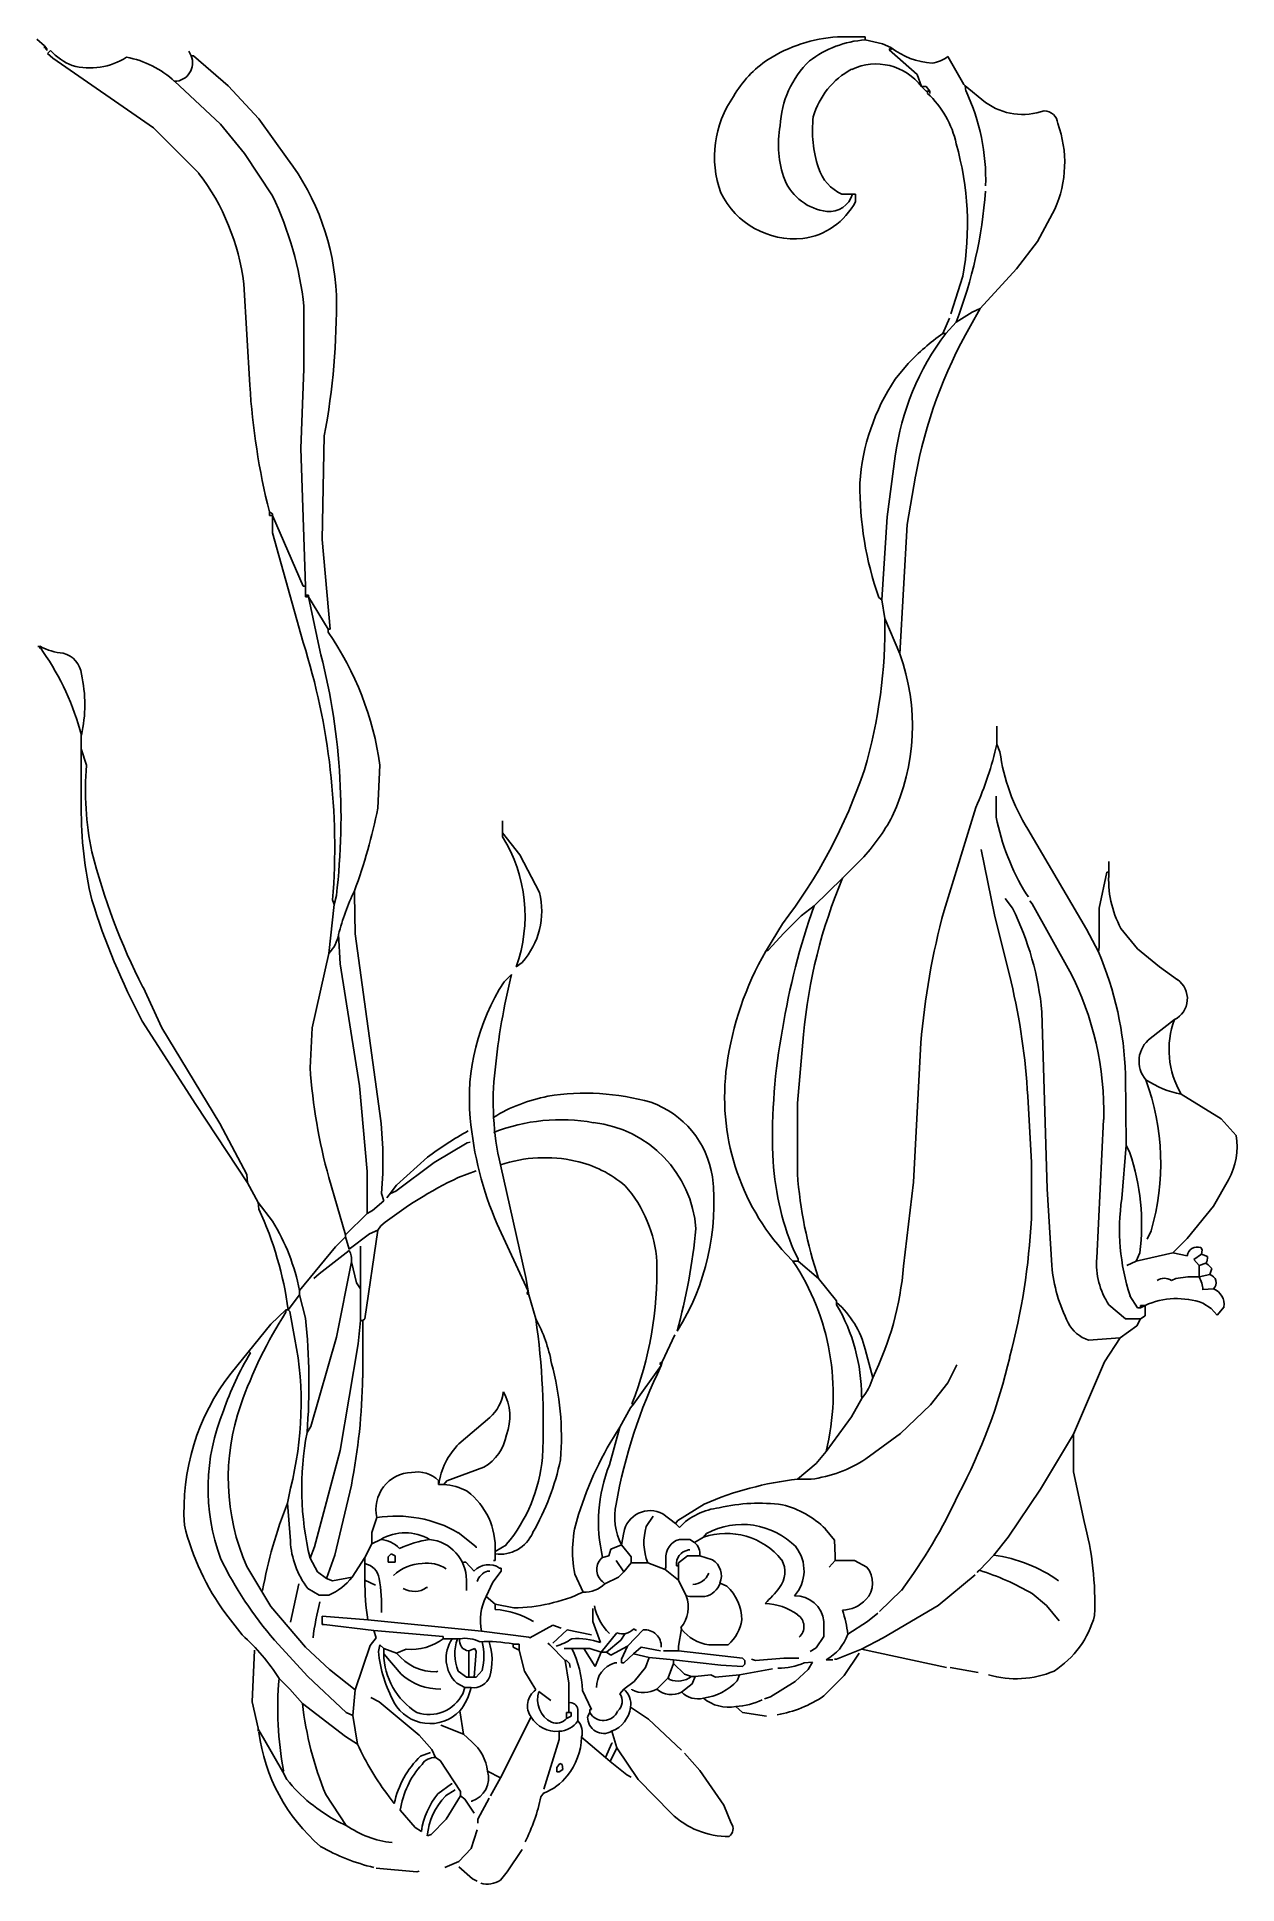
# Model space of a CAD drawing. Header units: millimetres. Extents: x 0 to 1595, y -1 to 2454.
import ezdxf

# ---------------------------------------------------------------- set-up
doc = ezdxf.new("R2010")
doc.units = ezdxf.units.MM
doc.layers.add('Furniture_家具立面', color=1, linetype='Continuous')

msp = doc.modelspace()

# ---------------------------------------------------------------- linework, layer by layer
at = {"layer": 'Furniture_家具立面'}
for p, q in [((10, 2442, 0), (0, 2451, 0)), ((13, 2438, 0), (10, 2442, 0)), ((10, 2442, 0), (10, 2439, 0)), ((10, 2439, 0), (10, 2442, 0)), ((13, 2438, 0), (11, 2438, 0)), ((11, 2438, 0), (13, 2438, 0)), ((13, 2436, 0), (13, 2438, 0)), ((14, 2432, 0), (18, 2436, 0)), ((21, 2426, 0), (14, 2432, 0)), ((205, 2429, 0), (202, 2435, 0)), ((1064, 2454, 0), (1101, 2454, 0)), ((1101, 2454, 0), (1101, 2450, 0)), ((1101, 2450, 0), (1124, 2445, 0)), ((1124, 2445, 0), (1135, 2440, 0)), ((1135, 2440, 0), (1133, 2437, 0)), ((1133, 2437, 0), (1170, 2404, 0)), ((1135, 2440, 0), (1136, 2437, 0)), ((155, 2333, 0), (21, 2426, 0)), ((208, 2429, 0), (205, 2429, 0)), ((254, 2389, 0), (208, 2429, 0)), ((1232, 2391, 0), (1211, 2428, 0)), ((244, 2338, 0), (183, 2395, 0)), ((295, 2345, 0), (254, 2389, 0)), ((1170, 2404, 0), (1176, 2388, 0)), ((1182, 2382, 0), (1176, 2388, 0)), ((1176, 2388, 0), (1182, 2388, 0)), ((1182, 2388, 0), (1179, 2388, 0)), ((1179, 2388, 0), (1182, 2388, 0)), ((1182, 2388, 0), (1187, 2382, 0)), ((1187, 2382, 0), (1182, 2382, 0)), ((1187, 2382, 0), (1184, 2382, 0)), ((1184, 2382, 0), (1184, 2379, 0)), ((1187, 2379, 0), (1187, 2382, 0)), ((1234, 2389, 0), (1232, 2391, 0)), ((1235, 2382, 0), (1234, 2389, 0)), ((1234, 2389, 0), (1261, 2367, 0)), ((215, 2273, 0), (155, 2333, 0)), ((276, 2299, 0), (244, 2338, 0)), ((333, 2292, 0), (295, 2345, 0)), ((313, 2243, 0), (276, 2299, 0)), ((1070, 2245, 0), (1088, 2245, 0)), ((1088, 2245, 0), (1088, 2235, 0)), ((1353, 2225, 0), (1330, 2182, 0)), ((1330, 2182, 0), (1302, 2146, 0)), ((1231, 2136, 0), (1215, 2086, 0)), ((1302, 2146, 0), (1254, 2093, 0)), ((283, 1991, 0), (275, 2126, 0)), ((355, 2013, 0), (355, 2096, 0)), ((1243, 2088, 0), (1222, 2075, 0)), ((1254, 2093, 0), (1241, 2070, 0)), ((1254, 2093, 0), (1243, 2088, 0)), ((1204, 2060, 0), (1213, 2080, 0)), ((1222, 2075, 0), (1208, 2060, 0)), ((1204, 2060, 0), (1208, 2060, 0)), ((1141, 1999, 0), (1158, 2020, 0)), ((351, 1907, 0), (355, 2013, 0)), ((379, 1786, 0), (382, 1924, 0)), ((357, 1724, 0), (351, 1907, 0)), ((1141, 1897, 0), (1130, 1816, 0)), ((1168, 1870, 0), (1157, 1806, 0)), ((309, 1823, 0), (309, 1818, 0)), ((313, 1820, 0), (309, 1823, 0)), ((309, 1818, 0), (313, 1818, 0)), ((313, 1818, 0), (313, 1820, 0)), ((313, 1795, 0), (313, 1818, 0)), ((313, 1818, 0), (354, 1724, 0)), ((354, 1649, 0), (313, 1795, 0)), ((1130, 1816, 0), (1123, 1706, 0)), ((1157, 1806, 0), (1147, 1634, 0)), ((390, 1667, 0), (379, 1786, 0)), ((354, 1724, 0), (357, 1724, 0)), ((357, 1724, 0), (357, 1710, 0)), ((357, 1712, 0), (361, 1712, 0)), ((357, 1710, 0), (361, 1710, 0)), ((361, 1712, 0), (361, 1710, 0)), ((361, 1710, 0), (375, 1643, 0)), ((361, 1710, 0), (387, 1667, 0)), ((1123, 1706, 0), (1119, 1709, 0)), ((1127, 1681, 0), (1123, 1706, 0)), ((1147, 1634, 0), (1127, 1681, 0)), ((387, 1663, 0), (387, 1667, 0)), ((387, 1667, 0), (390, 1667, 0)), ((1, 1644, 0), (4, 1644, 0)), ((8, 1637, 0), (4, 1644, 0)), ((4, 1644, 0), (4, 1641, 0)), ((59, 1526, 0), (59, 1508, 0)), ((1276, 1514, 0), (1276, 1538, 0)), ((59, 1508, 0), (66, 1486, 0)), ((59, 1430, 0), (59, 1508, 0)), ((1280, 1504, 0), (1276, 1514, 0)), ((453, 1429, 0), (456, 1486, 0)), ((1248, 1430, 0), (1206, 1293, 0)), ((1275, 1445, 0), (1275, 1417, 0)), ((619, 1412, 0), (619, 1391, 0)), ((1395, 1268, 0), (1317, 1401, 0)), ((642, 1367, 0), (619, 1396, 0)), ((668, 1317, 0), (642, 1367, 0)), ((1071, 1336, 0), (1096, 1361, 0)), ((1255, 1374, 0), (1273, 1287, 0)), ((1425, 1358, 0), (1425, 1344, 0)), ((1071, 1336, 0), (1033, 1299, 0)), ((1412, 1296, 0), (1422, 1344, 0)), ((1422, 1344, 0), (1425, 1344, 0)), ((395, 1301, 0), (393, 1307, 0)), ((398, 1313, 0), (395, 1301, 0)), ((422, 1314, 0), (422, 1319, 0)), ((423, 1262, 0), (422, 1314, 0)), ((1297, 1296, 0), (1287, 1309, 0)), ((1315, 1315, 0), (1318, 1311, 0)), ((1323, 1302, 0), (1320, 1306, 0)), ((1373, 1212, 0), (1323, 1302, 0)), ((388, 1236, 0), (395, 1301, 0)), ((1016, 1286, 0), (993, 1263, 0)), ((1033, 1299, 0), (1016, 1286, 0)), ((1273, 1287, 0), (1295, 1198, 0)), ((1412, 1244, 0), (1412, 1296, 0)), ((401, 1261, 0), (403, 1222, 0)), ((456, 1023, 0), (423, 1262, 0)), ((970, 1240, 0), (991, 1275, 0)), ((993, 1263, 0), (972, 1240, 0)), ((1411, 1238, 0), (1395, 1268, 0)), ((1441, 1269, 0), (1463, 1242, 0)), ((366, 1137, 0), (388, 1236, 0)), ((972, 1240, 0), (969, 1239, 0)), ((969, 1239, 0), (970, 1240, 0)), ((970, 1240, 0), (972, 1240, 0)), ((1411, 1238, 0), (1412, 1244, 0)), ((1463, 1242, 0), (1492, 1218, 0)), ((403, 1222, 0), (429, 1060, 0)), ((631, 1208, 0), (621, 1198, 0)), ((637, 1218, 0), (645, 1224, 0)), ((1492, 1218, 0), (1516, 1201, 0)), ((141, 1191, 0), (166, 1137, 0)), ((1343, 923, 0), (1336, 1158, 0)), ((211, 1035, 0), (140, 1146, 0)), ((166, 1137, 0), (243, 1010, 0)), ((363, 1084, 0), (366, 1137, 0)), ((1512, 1148, 0), (1480, 1123, 0)), ((1011, 1037, 0), (1019, 1128, 0)), ((1175, 1117, 0), (1165, 932, 0)), ((429, 1060, 0), (439, 946, 0)), ((1448, 981, 0), (1447, 1075, 0)), ((280, 931, 0), (211, 1035, 0)), ((1011, 943, 0), (1011, 1037, 0)), ((1317, 1046, 0), (1322, 958, 0)), ((1521, 1049, 0), (1574, 1016, 0)), ((243, 1010, 0), (279, 942, 0)), ((1409, 831, 0), (1418, 1015, 0)), ((1574, 1016, 0), (1594, 994, 0)), ((528, 958, 0), (572, 984, 0)), ((572, 984, 0), (576, 985, 0)), ((477, 920, 0), (528, 958, 0)), ((519, 965, 0), (478, 928, 0)), ((1322, 958, 0), (1322, 883, 0)), ((1442, 910, 0), (1448, 981, 0)), ((1448, 981, 0), (1453, 971, 0)), ((279, 942, 0), (280, 931, 0)), ((410, 862, 0), (388, 938, 0)), ((439, 946, 0), (439, 890, 0)), ((584, 947, 0), (560, 938, 0)), ((650, 805, 0), (616, 955, 0)), ((1584, 935, 0), (1564, 900, 0)), ((294, 905, 0), (280, 931, 0)), ((461, 907, 0), (458, 917, 0)), ((468, 915, 0), (465, 911, 0)), ((465, 911, 0), (468, 915, 0)), ((478, 928, 0), (468, 915, 0)), ((468, 915, 0), (470, 917, 0)), ((470, 917, 0), (477, 920, 0)), ((1165, 932, 0), (1152, 820, 0)), ((1349, 821, 0), (1343, 923, 0)), ((295, 896, 0), (294, 905, 0)), ((294, 905, 0), (313, 880, 0)), ((439, 890, 0), (410, 862, 0)), ((439, 890, 0), (446, 894, 0)), ((446, 894, 0), (461, 907, 0)), ((1564, 900, 0), (1529, 857, 0)), ((410, 859, 0), (410, 862, 0)), ((442, 863, 0), (415, 843, 0)), ((453, 868, 0), (436, 750, 0)), ((453, 868, 0), (442, 863, 0)), ((457, 874, 0), (453, 868, 0)), ((612, 876, 0), (653, 787, 0)), ((1481, 867, 0), (1476, 856, 0)), ((349, 788, 0), (397, 846, 0)), ((415, 841, 0), (375, 810, 0)), ((397, 846, 0), (410, 859, 0)), ((415, 843, 0), (410, 859, 0)), ((430, 847, 0), (430, 748, 0)), ((996, 836, 0), (1005, 827, 0)), ((1012, 830, 0), (1006, 841, 0)), ((1510, 838, 0), (1461, 827, 0)), ((1466, 838, 0), (1461, 827, 0)), ((1529, 857, 0), (1510, 838, 0)), ((1529, 834, 0), (1510, 838, 0)), ((1548, 836, 0), (1538, 829, 0)), ((1549, 842, 0), (1547, 845, 0)), ((1548, 836, 0), (1549, 842, 0)), ((1556, 833, 0), (1548, 836, 0)), ((398, 726, 0), (418, 826, 0)), ((418, 826, 0), (425, 798, 0)), ((1005, 827, 0), (1012, 827, 0)), ((1012, 827, 0), (1012, 830, 0)), ((1039, 804, 0), (1012, 827, 0)), ((1461, 827, 0), (1449, 821, 0)), ((1538, 829, 0), (1545, 821, 0)), ((1545, 821, 0), (1554, 824, 0)), ((1545, 821, 0), (1545, 806, 0)), ((1554, 824, 0), (1557, 822, 0)), ((1557, 822, 0), (1562, 817, 0)), ((1562, 817, 0), (1559, 809, 0)), ((349, 788, 0), (349, 782, 0)), ((375, 810, 0), (368, 804, 0)), ((425, 798, 0), (430, 790, 0)), ((430, 790, 0), (430, 791, 0)), ((654, 782, 0), (650, 805, 0)), ((653, 787, 0), (651, 784, 0)), ((1063, 774, 0), (1039, 804, 0)), ((1514, 804, 0), (1508, 801, 0)), ((1530, 806, 0), (1514, 804, 0)), ((1545, 806, 0), (1530, 806, 0)), ((1545, 806, 0), (1559, 809, 0)), ((1564, 790, 0), (1550, 789, 0)), ((311, 743, 0), (331, 762, 0)), ((334, 762, 0), (331, 762, 0)), ((331, 762, 0), (331, 759, 0)), ((349, 782, 0), (334, 762, 0)), ((336, 760, 0), (334, 762, 0)), ((349, 782, 0), (357, 751, 0)), ((651, 784, 0), (654, 782, 0)), ((663, 750, 0), (654, 782, 0)), ((1063, 769, 0), (1063, 774, 0)), ((1063, 772, 0), (1063, 769, 0)), ((1447, 750, 0), (1425, 769, 0)), ((1463, 765, 0), (1453, 781, 0)), ((1467, 765, 0), (1463, 765, 0)), ((1473, 768, 0), (1467, 765, 0)), ((1473, 768, 0), (1467, 768, 0)), ((1467, 768, 0), (1467, 765, 0)), ((1473, 763, 0), (1473, 768, 0)), ((1473, 754, 0), (1473, 763, 0)), ((1561, 764, 0), (1550, 771, 0)), ((1569, 755, 0), (1561, 764, 0)), ((1578, 766, 0), (1569, 755, 0)), ((258, 678, 0), (311, 743, 0)), ((343, 723, 0), (336, 760, 0)), ((427, 717, 0), (430, 748, 0)), ((430, 748, 0), (433, 748, 0)), ((436, 750, 0), (433, 748, 0)), ((433, 748, 0), (433, 672, 0)), ((1440, 725, 0), (1462, 741, 0)), ((1467, 750, 0), (1447, 750, 0)), ((1462, 741, 0), (1467, 750, 0)), ((1467, 750, 0), (1473, 754, 0)), ((364, 607, 0), (398, 726, 0)), ((403, 575, 0), (427, 717, 0)), ((831, 693, 0), (848, 729, 0)), ((1440, 725, 0), (1398, 722, 0)), ((1419, 693, 0), (1440, 725, 0)), ((284, 705, 0), (282, 707, 0)), ((282, 707, 0), (284, 705, 0)), ((830, 688, 0), (793, 637, 0)), ((831, 693, 0), (828, 691, 0)), ((828, 691, 0), (830, 688, 0)), ((830, 688, 0), (831, 693, 0)), ((1111, 672, 0), (1101, 710, 0)), ((1211, 665, 0), (1223, 689, 0)), ((1378, 597, 0), (1419, 693, 0)), ((1188, 636, 0), (1211, 665, 0)), ((1097, 645, 0), (1083, 620, 0)), ((1097, 645, 0), (1096, 647, 0)), ((602, 619, 0), (561, 584, 0)), ((775, 606, 0), (789, 632, 0)), ((789, 632, 0), (793, 637, 0)), ((793, 637, 0), (791, 637, 0)), ((1083, 620, 0), (1049, 574, 0)), ((1148, 598, 0), (1188, 636, 0)), ((359, 599, 0), (364, 607, 0)), ((761, 556, 0), (775, 606, 0)), ((1102, 564, 0), (1148, 598, 0)), ((1334, 524, 0), (1378, 597, 0)), ((1378, 547, 0), (1378, 597, 0)), ((369, 447, 0), (403, 575, 0)), ((1049, 574, 0), (1036, 558, 0)), ((545, 535, 0), (594, 553, 0)), ((1036, 558, 0), (1011, 537, 0)), ((1392, 481, 0), (1378, 547, 0)), ((333, 505, 0), (337, 525, 0)), ((418, 529, 0), (396, 436, 0)), ((534, 535, 0), (534, 530, 0)), ((534, 530, 0), (541, 530, 0)), ((541, 530, 0), (545, 535, 0)), ((1011, 537, 0), (1029, 537, 0)), ((1291, 460, 0), (1334, 524, 0)), ((337, 455, 0), (333, 505, 0)), ((852, 482, 0), (887, 504, 0)), ((445, 466, 0), (452, 486, 0)), ((810, 474, 0), (819, 488, 0)), ((849, 478, 0), (832, 491, 0)), ((849, 478, 0), (852, 482, 0)), ((854, 473, 0), (849, 478, 0)), ((1060, 456, 0), (1048, 471, 0)), ((363, 432, 0), (369, 447, 0)), ((445, 451, 0), (436, 433, 0)), ((445, 451, 0), (445, 466, 0)), ((457, 457, 0), (445, 451, 0)), ((584, 447, 0), (560, 466, 0)), ((584, 446, 0), (584, 447, 0)), ((609, 441, 0), (624, 450, 0)), ((763, 444, 0), (760, 435, 0)), ((777, 450, 0), (763, 444, 0)), ((780, 466, 0), (777, 450, 0)), ((790, 434, 0), (777, 450, 0)), ((868, 457, 0), (854, 457, 0)), ((868, 443, 0), (866, 443, 0)), ((874, 453, 0), (868, 457, 0)), ((874, 453, 0), (886, 460, 0)), ((890, 465, 0), (886, 460, 0)), ((1061, 435, 0), (1060, 456, 0)), ((1272, 436, 0), (1291, 460, 0)), ((279, 421, 0), (311, 368, 0)), ((373, 414, 0), (363, 432, 0)), ((396, 436, 0), (385, 405, 0)), ((436, 433, 0), (419, 407, 0)), ((436, 403, 0), (436, 433, 0)), ((471, 438, 0), (467, 434, 0)), ((467, 434, 0), (467, 427, 0)), ((467, 427, 0), (476, 427, 0)), ((476, 435, 0), (471, 438, 0)), ((476, 427, 0), (476, 435, 0)), ((570, 427, 0), (567, 427, 0)), ((581, 415, 0), (570, 427, 0)), ((609, 429, 0), (607, 429, 0)), ((609, 441, 0), (609, 429, 0)), ((617, 419, 0), (615, 419, 0)), ((617, 415, 0), (617, 419, 0)), ((760, 435, 0), (752, 433, 0)), ((770, 429, 0), (780, 414, 0)), ((780, 414, 0), (790, 426, 0)), ((790, 426, 0), (790, 434, 0)), ((790, 426, 0), (812, 426, 0)), ((812, 426, 0), (835, 417, 0)), ((836, 420, 0), (835, 417, 0)), ((835, 417, 0), (836, 420, 0)), ((836, 431, 0), (836, 420, 0)), ((850, 422, 0), (853, 422, 0)), ((865, 435, 0), (853, 426, 0)), ((853, 426, 0), (853, 422, 0)), ((853, 422, 0), (853, 403, 0)), ((881, 435, 0), (865, 435, 0)), ((898, 430, 0), (881, 435, 0)), ((1053, 420, 0), (1061, 429, 0)), ((1061, 429, 0), (1061, 435, 0)), ((1061, 429, 0), (1087, 429, 0)), ((1087, 429, 0), (1103, 420, 0)), ((1253, 416, 0), (1272, 436, 0)), ((348, 398, 0), (337, 347, 0)), ((385, 405, 0), (373, 414, 0)), ((385, 405, 0), (393, 402, 0)), ((393, 402, 0), (419, 407, 0)), ((450, 396, 0), (436, 403, 0)), ((518, 393, 0), (519, 393, 0)), ((571, 389, 0), (571, 403, 0)), ((597, 381, 0), (606, 400, 0)), ((602, 415, 0), (599, 415, 0)), ((606, 400, 0), (617, 415, 0)), ((715, 411, 0), (726, 387, 0)), ((752, 401, 0), (755, 398, 0)), ((755, 398, 0), (773, 407, 0)), ((773, 407, 0), (780, 414, 0)), ((835, 417, 0), (853, 403, 0)), ((853, 403, 0), (863, 382, 0)), ((908, 399, 0), (917, 395, 0)), ((1247, 410, 0), (1198, 369, 0)), ((1250, 413, 0), (1251, 415, 0)), ((1251, 415, 0), (1253, 416, 0)), ((300, 389, 0), (298, 389, 0)), ((298, 389, 0), (300, 389, 0)), ((375, 383, 0), (360, 392, 0)), ((388, 383, 0), (375, 383, 0)), ((609, 371, 0), (597, 381, 0)), ((634, 366, 0), (609, 371, 0)), ((609, 364, 0), (609, 371, 0)), ((863, 382, 0), (868, 381, 0)), ((868, 381, 0), (888, 381, 0)), ((1149, 389, 0), (1120, 361, 0)), ((1198, 369, 0), (1125, 326, 0)), ((1342, 369, 0), (1323, 385, 0)), ((1359, 349, 0), (1342, 369, 0)), ((273, 330, 0), (251, 358, 0)), ((311, 368, 0), (357, 314, 0)), ((440, 350, 0), (379, 355, 0)), ((379, 355, 0), (379, 344, 0)), ((379, 344, 0), (382, 344, 0)), ((382, 344, 0), (448, 336, 0)), ((591, 335, 0), (440, 350, 0)), ((739, 365, 0), (739, 348, 0)), ((739, 348, 0), (749, 320, 0)), ((1046, 328, 0), (1046, 348, 0)), ((1078, 331, 0), (1104, 348, 0)), ((1104, 348, 0), (1118, 359, 0)), ((316, 323, 0), (360, 275, 0)), ((451, 326, 0), (443, 316, 0)), ((448, 336, 0), (540, 328, 0)), ((448, 336, 0), (451, 326, 0)), ((540, 328, 0), (540, 325, 0)), ((540, 325, 0), (562, 325, 0)), ((591, 335, 0), (654, 327, 0)), ((654, 327, 0), (655, 326, 0)), ((655, 326, 0), (686, 343, 0)), ((686, 343, 0), (697, 339, 0)), ((686, 319, 0), (705, 337, 0)), ((705, 337, 0), (737, 330, 0)), ((750, 307, 0), (771, 333, 0)), ((757, 307, 0), (776, 323, 0)), ((776, 323, 0), (782, 332, 0)), ((785, 315, 0), (806, 337, 0)), ((793, 338, 0), (797, 336, 0)), ((857, 338, 0), (853, 315, 0)), ((857, 338, 0), (856, 340, 0)), ((1036, 313, 0), (1046, 328, 0)), ((1125, 326, 0), (1096, 311, 0)), ((289, 310, 0), (286, 241, 0)), ((357, 314, 0), (389, 284, 0)), ((443, 316, 0), (423, 257, 0)), ((454, 308, 0), (456, 317, 0)), ((456, 317, 0), (461, 312, 0)), ((461, 312, 0), (478, 306, 0)), ((461, 312, 0), (461, 305, 0)), ((461, 305, 0), (484, 278, 0)), ((478, 306, 0), (491, 311, 0)), ((582, 312, 0), (574, 309, 0)), ((574, 309, 0), (574, 274, 0)), ((581, 274, 0), (584, 308, 0)), ((584, 308, 0), (582, 312, 0)), ((641, 318, 0), (633, 318, 0)), ((633, 318, 0), (633, 314, 0)), ((633, 314, 0), (641, 310, 0)), ((641, 310, 0), (641, 318, 0)), ((641, 310, 0), (648, 282, 0)), ((682, 317, 0), (679, 319, 0)), ((702, 296, 0), (682, 317, 0)), ((735, 312, 0), (701, 312, 0)), ((707, 266, 0), (702, 296, 0)), ((702, 296, 0), (704, 296, 0)), ((704, 296, 0), (708, 292, 0)), ((707, 312, 0), (711, 312, 0)), ((727, 312, 0), (742, 288, 0)), ((750, 307, 0), (735, 312, 0)), ((742, 288, 0), (750, 307, 0)), ((757, 307, 0), (750, 307, 0)), ((763, 303, 0), (757, 307, 0)), ((785, 315, 0), (763, 303, 0)), ((777, 298, 0), (785, 315, 0)), ((777, 293, 0), (777, 298, 0)), ((793, 305, 0), (780, 293, 0)), ((793, 305, 0), (803, 314, 0)), ((814, 300, 0), (793, 305, 0)), ((803, 314, 0), (829, 309, 0)), ((814, 300, 0), (809, 287, 0)), ((846, 297, 0), (814, 300, 0)), ((833, 309, 0), (853, 309, 0)), ((846, 292, 0), (846, 297, 0)), ((909, 290, 0), (846, 297, 0)), ((853, 315, 0), (853, 309, 0)), ((853, 309, 0), (938, 299, 0)), ((919, 317, 0), (893, 317, 0)), ((938, 299, 0), (941, 296, 0)), ((941, 296, 0), (941, 291, 0)), ((955, 296, 0), (950, 298, 0)), ((993, 299, 0), (955, 296, 0)), ((1013, 299, 0), (993, 299, 0)), ((1028, 308, 0), (1036, 313, 0)), ((1049, 297, 0), (1058, 297, 0)), ((1063, 298, 0), (1060, 298, 0)), ((1096, 311, 0), (1063, 298, 0)), ((1093, 306, 0), (1073, 276, 0)), ((1096, 311, 0), (1209, 287, 0)), ((336, 258, 0), (322, 272, 0)), ((360, 275, 0), (411, 227, 0)), ((389, 284, 0), (423, 257, 0)), ((531, 281, 0), (533, 282, 0)), ((560, 282, 0), (571, 274, 0)), ((571, 274, 0), (584, 274, 0)), ((574, 274, 0), (573, 274, 0)), ((584, 274, 0), (592, 283, 0)), ((648, 282, 0), (663, 257, 0)), ((708, 292, 0), (709, 287, 0)), ((771, 293, 0), (768, 293, 0)), ((780, 293, 0), (777, 293, 0)), ((809, 287, 0), (794, 268, 0)), ((839, 273, 0), (824, 258, 0)), ((839, 273, 0), (846, 292, 0)), ((841, 271, 0), (839, 273, 0)), ((846, 292, 0), (861, 278, 0)), ((861, 278, 0), (870, 275, 0)), ((875, 275, 0), (870, 275, 0)), ((875, 275, 0), (871, 265, 0)), ((896, 277, 0), (875, 275, 0)), ((902, 274, 0), (896, 277, 0)), ((934, 277, 0), (902, 274, 0)), ((938, 288, 0), (909, 290, 0)), ((931, 269, 0), (934, 277, 0)), ((934, 277, 0), (978, 285, 0)), ((941, 291, 0), (938, 288, 0)), ((1025, 284, 0), (1008, 268, 0)), ((1020, 293, 0), (1031, 294, 0)), ((1031, 294, 0), (1025, 284, 0)), ((1073, 276, 0), (1046, 249, 0)), ((1214, 287, 0), (1251, 280, 0)), ((353, 239, 0), (336, 258, 0)), ((423, 257, 0), (420, 223, 0)), ((455, 241, 0), (444, 247, 0)), ((558, 266, 0), (569, 260, 0)), ((566, 252, 0), (569, 260, 0)), ((569, 260, 0), (577, 260, 0)), ((683, 243, 0), (667, 255, 0)), ((707, 240, 0), (707, 266, 0)), ((725, 256, 0), (737, 231, 0)), ((775, 252, 0), (780, 258, 0)), ((794, 268, 0), (780, 258, 0)), ((791, 258, 0), (791, 257, 0)), ((871, 265, 0), (857, 254, 0)), ((975, 248, 0), (967, 245, 0)), ((1008, 268, 0), (975, 248, 0)), ((286, 241, 0), (294, 206, 0)), ((410, 195, 0), (353, 239, 0)), ((411, 227, 0), (420, 223, 0)), ((420, 223, 0), (426, 185, 0)), ((508, 197, 0), (455, 241, 0)), ((562, 229, 0), (567, 198, 0)), ((657, 221, 0), (616, 140, 0)), ((704, 219, 0), (704, 227, 0)), ((704, 227, 0), (707, 227, 0)), ((710, 222, 0), (704, 219, 0)), ((707, 240, 0), (707, 227, 0)), ((707, 227, 0), (710, 227, 0)), ((710, 227, 0), (710, 222, 0)), ((719, 216, 0), (719, 231, 0)), ((735, 227, 0), (732, 221, 0)), ((737, 231, 0), (735, 231, 0)), ((735, 231, 0), (735, 227, 0)), ((813, 218, 0), (789, 234, 0)), ((929, 235, 0), (938, 227, 0)), ((938, 227, 0), (970, 222, 0)), ((294, 205, 0), (294, 206, 0)), ((294, 206, 0), (294, 202, 0)), ((294, 202, 0), (294, 205, 0)), ((294, 205, 0), (301, 193, 0)), ((525, 178, 0), (508, 197, 0)), ((567, 198, 0), (537, 210, 0)), ((578, 188, 0), (567, 198, 0)), ((694, 202, 0), (694, 191, 0)), ((764, 202, 0), (771, 180, 0)), ((857, 177, 0), (813, 218, 0)), ((301, 193, 0), (327, 148, 0)), ((426, 185, 0), (410, 195, 0)), ((510, 169, 0), (523, 174, 0)), ((530, 167, 0), (525, 178, 0)), ((694, 191, 0), (674, 125, 0)), ((724, 194, 0), (756, 167, 0)), ((756, 167, 0), (764, 186, 0)), ((762, 162, 0), (771, 180, 0)), ((764, 186, 0), (765, 186, 0)), ((771, 180, 0), (799, 138, 0)), ((881, 150, 0), (861, 173, 0)), ((328, 150, 0), (327, 148, 0)), ((327, 148, 0), (328, 150, 0)), ((327, 148, 0), (332, 138, 0)), ((530, 167, 0), (536, 163, 0)), ((536, 163, 0), (563, 122, 0)), ((616, 140, 0), (599, 149, 0)), ((695, 159, 0), (691, 154, 0)), ((691, 154, 0), (691, 148, 0)), ((691, 148, 0), (694, 148, 0)), ((694, 148, 0), (699, 151, 0)), ((698, 158, 0), (695, 159, 0)), ((699, 151, 0), (698, 158, 0)), ((756, 167, 0), (762, 162, 0)), ((762, 162, 0), (784, 144, 0)), ((913, 104, 0), (881, 150, 0)), ((551, 132, 0), (533, 119, 0)), ((556, 124, 0), (543, 116, 0)), ((552, 132, 0), (551, 132, 0)), ((616, 140, 0), (603, 116, 0)), ((784, 144, 0), (790, 141, 0)), ((799, 138, 0), (843, 93, 0)), ((411, 77, 0), (384, 118, 0)), ((468, 115, 0), (475, 106, 0)), ((544, 85, 0), (563, 116, 0)), ((563, 122, 0), (563, 116, 0)), ((563, 116, 0), (569, 112, 0)), ((569, 112, 0), (581, 93, 0)), ((577, 109, 0), (578, 109, 0)), ((601, 113, 0), (586, 85, 0)), ((670, 115, 0), (674, 120, 0)), ((923, 80, 0), (913, 104, 0)), ((400, 82, 0), (411, 77, 0)), ((503, 74, 0), (483, 97, 0)), ((511, 69, 0), (503, 74, 0)), ((524, 65, 0), (544, 85, 0)), ((586, 85, 0), (586, 80, 0)), ((519, 63, 0), (524, 65, 0)), ((585, 71, 0), (577, 46, 0)), ((561, 29, 0), (542, 21, 0)), ((577, 46, 0), (561, 29, 0)), ((625, 15, 0), (645, 45, 0)), ((451, 20, 0), (505, 15, 0)), ((505, 15, 0), (508, 16, 0)), ((561, 22, 0), (579, 6, 0)), ((579, 6, 0), (585, 3, 0)), ((616, 4, 0), (625, 15, 0))]:
    msp.add_line(p, q, dxfattribs=at)
for centre, radius, start, end in [((75.1, 2487.7, 0), 77, 222.1886, 248.6268), ((1076.5, 2259.5, 0), 194.9, 93.6869, 122.434), ((1109.7, 2315.4, 0), 134.9, 93.6761, 127.7751), ((1198, 2522.5, 0), 103.8, 232.6223, 265.5822), ((70.5, 2503.2, 0), 90.4, 254.917, 302.4557), ((97, 2303, 0), 125.9, 46.9306, 79.9393), ((182.4, 2419.5, 0), 24.5, 271.3816, 22.8079), ((1053.2, 2301.7, 0), 146.8, 123.574, 150.0435), ((1116, 2329.8, 0), 128.2, 133.9906, 177.222), ((1132.8, 2318.5, 0), 105.1, 118.3206, 163.6974), ((1115.3, 2341.9, 0), 76.2, 37.1887, 115.029), ((1183.6, 2463, 0), 44.4, 278.2959, 308.1012), ((981.5, 2264, 0), 279.7, 358.3607, 24.9579), ((1041.6, 2294.5, 0), 140.9, 145.1525, 199.7168), ((1095.9, 2284.8, 0), 129, 12.1881, 46.9326), ((1310.3, 2434.5, 0), 83.6, 233.8645, 290.0811), ((1119, 2310.7, 0), 133.4, 169.055, 200.4723), ((1186.1, 2329.5, 0), 155.2, 173.153, 198.6017), ((1338.2, 2337.1, 0), 18.9, 5.8215, 87.4517), ((1214.1, 2286.9, 0), 152.1, 335.9689, 20.012), ((846, 2204.5, 0), 391, 349.904, 15.9507), ((75.9, 2097.5, 0), 322.4, 2.3985, 37.1096), ((-25.3, 2089.2, 0), 302.5, 6.9912, 37.4157), ((1058.6, 2291.8, 0), 70.3, 203.2686, 262.9916), ((1094, 2297.5, 0), 57.8, 197.661, 245.4025), ((-101.5, 2045.1, 0), 459.3, 6.3653, 25.5255), ((1007.5, 2295.1, 0), 109.6, 206.0357, 275.4986), ((1006.2, 2277.4, 0), 92.1, 277.3617, 332.6223), ((1053.1, 2254.1, 0), 32.3, 264.5754, 343.579), ((647, 2295.2, 0), 615.7, 339.041, 355.6923), ((-536.1, 2096.7, 0), 934.2, 349.3443, 0.8749), ((1792.3, 1755.4, 0), 634.8, 150.2934, 169.6024), ((1487.8, 1849.7, 0), 350, 143.0725, 172.238), ((1409.4, 1777.3, 0), 349.4, 126.0052, 136.013), ((1208.9, 2048.3, 0), 927.7, 183.5401, 194.0547), ((1370.5, 1843.8, 0), 277, 145.9371, 176.4473), ((1541.1, 1856.5, 0), 447.1, 179.4213, 199.2587), ((459.6, 1668.3, 0), 667.5, 343.6112, 1.0875), ((-505.7, 1377.7, 0), 901.5, 355.4991, 17.5122), ((47.5, 1428.7, 0), 412.5, 7.9837, 34.611), ((39.8, 1709.4, 0), 74.5, 241.3065, 266.3151), ((-277.6, 1438.6, 0), 347.8, 14.5611, 34.7926), ((26.9, 1603.7, 0), 32.3, 5.7768, 75.4258), ((-480.5, 1417.6, 0), 884.7, 353.212, 14.7618), ((881.6, 1538.1, 0), 282.2, 334.8258, 19.8728), ((-114, 1566.5, 0), 177.7, 346.8241, 13.1759), ((843.5, 1611.5, 0), 443.4, 335.8341, 347.296), ((1546.5, 1541.6, 0), 269.1, 188.0273, 211.4917), ((455.6, 1452, 0), 391.1, 175.0121, 191.9544), ((420.3, 1709.9, 0), 717.5, 322.6889, 341.3113), ((571.4, 1426, 0), 512.4, 179.5551, 193.4319), ((-222.5, 1560, 0), 688.1, 339.4976, 349.0248), ((902.1, 1543.7, 0), 266.4, 316.6994, 331.8458), ((1585.4, 1479.9, 0), 316.7, 191.453, 211.3729), ((447.6, 1285.7, 0), 201.2, 340.3279, 31.5522), ((889.4, 1576.6, 0), 841.9, 194.1336, 207.2573), ((1715, 1064.5, 0), 698.9, 157.1405, 174.787), ((1563, 1334.2, 0), 138.4, 175.9553, 208.1299), ((954.8, 1579.5, 0), 922.9, 197.1736, 208.0156), ((681.9, 1192.1, 0), 289.2, 153.9737, 166.2188), ((568.2, 1292.3, 0), 102.8, 318.3415, 13.8761), ((1960.3, 974.1, 0), 982.6, 160.6934, 170.5775), ((2157, 1034.8, 0), 985.5, 164.8083, 175.2129), ((939.5, 1120.5, 0), 398.2, 5.4078, 26.1537), ((353.5, 1269.8, 0), 48.3, 315.5537, 349.4975), ((1331.4, 1030.1, 0), 418.3, 150.0437, 172.1841), ((1003.5, 1062.5, 0), 443.6, 1.6101, 23.2986), ((1484.1, 994.8, 0), 879.3, 165.9691, 174.3754), ((1011.4, 1025.8, 0), 406.8, 358.4855, 27.2487), ((859.9, 1042.5, 0), 285.1, 146.9448, 185.1318), ((455.5, 998.9, 0), 862.8, 3.1291, 13.3421), ((1498.5, 1175.7, 0), 30.8, 296.0126, 55.3553), ((1768.4, 990.5, 0), 790.7, 169.4686, 181.629), ((1620.2, 1107.9, 0), 115.3, 159.6684, 210.7205), ((1503.3, 1092.6, 0), 38.3, 127.4623, 220.0861), ((1113, 1137.3, 0), 751.9, 184.0635, 195.3698), ((971.7, 1038, 0), 365.2, 173.2314, 193.1282), ((1221.1, 1044.8, 0), 307, 172.096, 222.8459), ((1173.8, 956.9, 0), 320.1, 343.6837, 20.3054), ((1543.8, 1172.9, 0), 126, 236.384, 259.5935), ((718.5, 837.8, 0), 211.9, 100.749, 121.752), ((729.4, 732.6, 0), 317.5, 74.1762, 99.1399), ((774.8, 920.5, 0), 124.5, 8.5642, 70.7045), ((-22.8, 960.9, 0), 482.8, 354.7773, 7.3846), ((1023, 1056, 0), 448.7, 184.9912, 203.6542), ((696.5, 768.9, 0), 245.9, 79.8186, 111.3466), ((723.2, 858.7, 0), 153.2, 4.237, 83.6948), ((819.4, 560.7, 0), 503.6, 119.2863, 126.6122), ((1505.6, 978.6, 0), 89.7, 330.8999, 9.8606), ((675.2, 773.6, 0), 190.8, 77.6498, 108.075), ((683.5, 812.5, 0), 151, 49.2958, 77.5741), ((1355, 984.5, 0), 377.3, 182.5102, 202.3562), ((1168.9, 876.1, 0), 299.5, 352.6921, 18.4731), ((796.7, 442.2, 0), 549.4, 115.5187, 128.1916), ((582.7, 903.4, 0), 317.3, 327.7328, 6.4413), ((1563.5, 982, 0), 553.9, 184.0353, 198.7431), ((653.8, 814.5, 0), 170.6, 3.8817, 41.2775), ((1722.5, 868.9, 0), 283.4, 171.672, 198.0758), ((-130.1, 699.6, 0), 468.3, 7.6572, 24.7975), ((78.9, 735.3, 0), 275.2, 11.0304, 31.7108), ((41.4, 953.1, 0), 838.8, 344.8558, 354.3121), ((414.7, 931.7, 0), 908.6, 345.1602, 356.9265), ((397.3, 829.7, 0), 21, 349.9393, 32.6806), ((1542.6, 831.9, 0), 13.8, 71.616, 171.2431), ((331.1, 814.7, 0), 493, 338.8762, 1.3154), ((740.8, 650.7, 0), 317.6, 346.0198, 33.7118), ((741.3, 854.1, 0), 412.1, 333.7766, 355.2551), ((1553.6, 839, 0), 205.4, 185.0408, 207.2478), ((1504.8, 822.7, 0), 96.2, 175.0303, 213.9103), ((1541.5, 831.5, 0), 14.6, 329.0362, 5.9061), ((1498.5, 788.5, 0), 15.7, 52.7652, 127.2348), ((1507.1, 785.6, 0), 43, 4.5009, 28.2782), ((1556.6, 798.2, 0), 11, 311.8932, 77.5939), ((1556, 769.3, 0), 22.2, 351.513, 68.9998), ((982, 679.7, 0), 122.8, 14.2768, 48.7318), ((856.8, 647.8, 0), 239.2, 359.82, 30.4516), ((1515.2, 673.9, 0), 103.2, 70.3016, 114.1608), ((820, 444.3, 0), 581.5, 147.2393, 160.754), ((-464.5, 664.2, 0), 826.1, 355.4747, 6.033), ((501.7, 659.4, 0), 185, 9.8486, 29.3359), ((-277.1, 611.8, 0), 950.2, 357.2374, 8.3632), ((1410.4, 763.9, 0), 43.7, 205.6514, 253.4964), ((-100, 637.3, 0), 451.2, 345.5839, 10.9447), ((612.5, 504.5, 0), 384.9, 148.6022, 161.2826), ((322, 592.5, 0), 375.2, 355.49, 15.2216), ((1437.8, 388, 0), 677.8, 153.7317, 170.1473), ((561, 868.8, 0), 751.5, 332.0854, 346.9406), ((494, 495.1, 0), 298.6, 142.2165, 183.6578), ((-389.5, 686, 0), 822.6, 348.9981, 359.0256), ((1038.8, 692.3, 0), 75, 320.8947, 344.2901), ((567, 659.3, 0), 53.3, 310.9685, 353.237), ((563.3, 620.4, 0), 65.4, 338.1253, 29.903), ((496.9, 524.9, 0), 269.4, 157.4961, 200.1656), ((546.8, 538.6, 0), 292.5, 160.5516, 203.7103), ((747, 524.7, 0), 395, 169.1654, 193.5788), ((563.4, 606.3, 0), 61.5, 299.8498, 350.3452), ((1149.3, 357.5, 0), 449.3, 146.4195, 162.8457), ((626.5, 517.5, 0), 93.3, 134.5659, 172.3039), ((464.1, 584.1, 0), 208.6, 320.0125, 355.0286), ((499.5, 497.2, 0), 48.8, 91.7414, 193.3062), ((505.5, 506, 0), 40.7, 45.4684, 100.55), ((375.9, 629.5, 0), 326.9, 329.985, 348.257), ((949.1, 480.4, 0), 202.7, 158.1045, 193.5257), ((1005.2, 713.5, 0), 178.1, 277.6744, 302.9207), ((536.2, 455.6, 0), 74.5, 61.3065, 86.3151), ((515.2, 446.2, 0), 94, 356.8583, 52.7828), ((1058.3, 109.6, 0), 430, 96.3211, 113.4842), ((550.1, 831.2, 0), 744.5, 323.5625, 335.0381), ((872.2, 288.9, 0), 580.9, 158.1611, 170.0787), ((846.8, 486.5, 0), 78.8, 167.1612, 207.6109), ((815, 459.7, 0), 35.6, 61.488, 169.8657), ((915.5, 414.6, 0), 84.8, 95.7688, 136.4932), ((959.5, 279.5, 0), 225.7, 81.9901, 103.4625), ((962.5, 385.4, 0), 121, 45.0231, 76.3569), ((524.4, 557.2, 0), 338.3, 193.896, 216.0846), ((477.8, 323.6, 0), 164.4, 59.9926, 99.0244), ((862.2, 441.3, 0), 150.3, 161.1088, 191.6483), ((880.3, 452.9, 0), 73.4, 163.2784, 201.4935), ((937.5, 376.4, 0), 100.5, 44.6244, 118.1729), ((983.3, 371.9, 0), 423, 357.8397, 14.9413), ((449.9, 460.5, 0), 113.1, 182.8031, 217.309), ((489.5, 401.9, 0), 64, 59.4777, 120.5223), ((453.5, 417.6, 0), 39.6, 43.838, 84.88), ((550.9, 288.1, 0), 171.4, 99.7005, 113.698), ((516.7, 402.9, 0), 54.3, 0.0646, 84.3771), ((615.9, 484.2, 0), 46.8, 261.4569, 337.0407), ((860.3, 433.4, 0), 24.4, 104.8788, 185.7309), ((869.3, 423.9, 0), 19.4, 99.8171, 185.575), ((862.1, 438, 0), 19.2, 350.9941, 51.5069), ((916.5, 370.5, 0), 94.5, 38.9898, 108.8286), ((968.8, 415.7, 0), 50.9, 318.5604, 37.9149), ((695.9, 652.2, 0), 502.7, 205.9814, 220.9122), ((430.7, 400.9, 0), 24.6, 9.4991, 77.5633), ((513.3, 368.8, 0), 56.2, 91.3322, 134.3351), ((519.1, 380.6, 0), 44.9, 56.2903, 99.0315), ((600.4, 396.7, 0), 26.7, 56.7487, 136.671), ((764.2, 417, 0), 20.1, 127.3579, 232.6421), ((884.4, 408.5, 0), 25.4, 338.0731, 57.6843), ((961.5, 413.7, 0), 32.8, 320.9509, 29.7782), ((1078.7, 399.1, 0), 32.1, 316.559, 40.7765), ((1246.1, 244.7, 0), 193.1, 54.5737, 82.2837), ((359.3, 452.1, 0), 74.8, 292.5638, 322.9298), ((716.3, 397.5, 0), 280.3, 178.8757, 189.7564), ((201.5, 365.5, 0), 256.6, 358.7716, 8.8565), ((501.7, 416.7, 0), 28.8, 239.2208, 304.4745), ((605.5, 394.5, 0), 21.5, 107.5924, 162.4076), ((728, 425.5, 0), 38.5, 267.0228, 314.5217), ((870.6, 421.1, 0), 24.2, 273.262, 337.8133), ((882.3, 407.5, 0), 27.1, 282.2423, 341.7321), ((874.9, 349.4, 0), 62.1, 0.5934, 47.3316), ((841, 506, 0), 184.6, 313.4637, 322.2611), ((1152.6, 94.7, 0), 336.6, 59.5837, 72.6433), ((763.5, 276.5, 0), 399.6, 165.8768, 172.8839), ((659.7, 349.4, 0), 70.2, 153.2668, 191.8704), ((630.8, 591.8, 0), 225.9, 270.8004, 294.9157), ((811.4, 383.1, 0), 71.8, 191.3526, 225.4334), ((823.4, 367, 0), 42.3, 320.3441, 20.7313), ((964.7, 293.4, 0), 78.7, 53.9404, 87.5983), ((1008.5, 344.3, 0), 37.7, 5.6136, 92.2229), ((1069.5, 407.7, 0), 44.7, 271.9537, 316.6554), ((599.2, 243.3, 0), 121.1, 59.8274, 85.3366), ((882.8, 358.2, 0), 54.8, 311.3382, 351.4409), ((1000.8, 341.2, 0), 18.8, 310.684, 56.9442), ((904.1, 309.7, 0), 175.1, 6.9735, 17.7047), ((1283.3, 388.8, 0), 127, 302.7408, 345.0205), ((79.5, 116.9, 0), 287.9, 32.6135, 47.7706), ((497, 382.7, 0), 72, 265.2198, 306.671), ((589.4, 299, 0), 45.5, 145.1894, 226.424), ((615.4, 304.8, 0), 59.9, 160.2853, 202.3791), ((575.1, 322.3, 0), 13.4, 168.5034, 265.2364), ((569.2, 280.3, 0), 45.3, 64.0298, 99.1163), ((598.5, 136.2, 0), 185.1, 79.2567, 92.9423), ((509, 302, 0), 85.1, 347.1063, 12.8937), ((527.3, 296.4, 0), 77.7, 344.025, 18.4657), ((665.5, 393.5, 0), 82.2, 287.3332, 303.5934), ((717, 223.7, 0), 101.5, 71.6186, 93.3897), ((778.3, 351.9, 0), 20.3, 248.9994, 316.6092), ((807.7, 314.7, 0), 22.3, 358.108, 94.3297), ((899.9, 370.1, 0), 53.6, 216.8478, 262.6394), ((1018.9, 352.1, 0), 62.8, 298.6933, 340.3823), ((629, 324.8, 0), 175.8, 185.4831, 208.8407), ((555.4, 306.8, 0), 94.4, 181.1062, 237.7487), ((530.3, 348.2, 0), 67.2, 218.8826, 270.6111), ((590.8, 252.2, 0), 134.3, 1.622, 26.4505), ((740.4, 231.4, 0), 420.4, 174.4614, 191.1697), ((536.5, 336.9, 0), 78.9, 228.2881, 270.3631), ((580.2, 283, 0), 23.2, 262.0793, 339.8483), ((777.3, 261, 0), 33.3, 106.2258, 181.7194), ((852.1, 297.3, 0), 28.6, 247.0601, 308.6465), ((985.1, 376.7, 0), 90.7, 269.9649, 292.655), ((1301.5, 401.8, 0), 130, 253.7143, 292.8642), ((521.3, 274, 0), 49.8, 250.8418, 333.7294), ((505.3, 275.6, 0), 73.4, 320.6086, 347.7494), ((677.3, 236.1, 0), 25.3, 124.4568, 216.6186), ((699.1, 244.3, 0), 33.8, 161.4885, 243.5526), ((760.5, 242.2, 0), 17.5, 311.0942, 34.043), ((765, 238.7, 0), 24.4, 348.9274, 52.1847), ((806.6, 288.7, 0), 35.3, 243.8384, 299.633), ((843.4, 280.2, 0), 29.5, 228.7928, 297.3848), ((878.7, 275.9, 0), 30.8, 225.3804, 283.7753), ((875.3, 322.5, 0), 77.2, 277.9722, 316.1719), ((919.1, 285.9, 0), 51.9, 230.3265, 280.9748), ((958, 377.9, 0), 156.1, 279.5967, 304.3244), ((806.2, 290.6, 0), 456.2, 186.5009, 202.2391), ((522.6, 266.7, 0), 54.5, 209.2852, 316.3026), ((690.5, 240.7, 0), 38.9, 210.4714, 275.1663), ((708.5, 229.5, 0), 10.6, 8.1301, 98.1301), ((753.3, 220.4, 0), 21.3, 178.4978, 300.1028), ((753, 236.8, 0), 20.5, 208.654, 337.5341), ((749.7, 238.9, 0), 39.6, 291.1268, 352.8758), ((926.9, 315.7, 0), 80.7, 271.4827, 297.3588), ((533.6, 231.6, 0), 240.6, 187.3082, 229.3832), ((690.4, 230.9, 0), 18, 249.1905, 318.882), ((693.1, 232.9, 0), 30.9, 271.6029, 326.8948), ((702.5, 200.7, 0), 22.5, 342.6905, 42.918), ((789.5, 355.5, 0), 401.5, 205.129, 216.7985), ((539.8, 142.3, 0), 59.6, 6.4784, 50.1231), ((637.5, 197.2, 0), 86.6, 321.2544, 357.88), ((594.8, 80.7, 0), 122.5, 133.835, 168.0558), ((595.7, 80.8, 0), 113.9, 137.3252, 171.8211), ((528.5, 147.5, 0), 19.6, 85.6013, 147.5288), ((568.1, 139.7, 0), 32.2, 287.8121, 16.789), ((506, 280, 0), 224.6, 219.2176, 241.8375), ((647.3, 188.3, 0), 73.4, 291.3179, 321.8281), ((613.3, 53.8, 0), 103.4, 140.929, 171.572), ((606.9, 55.1, 0), 88.3, 136.3981, 174.877), ((413.1, 171.2, 0), 263, 333.7685, 347.6514), ((487.5, 187.5, 0), 134.4, 235.3048, 263.3773), ((919.9, 172.8, 0), 110.8, 226.0635, 270.0773), ((912.5, 72.5, 0), 12.9, 305.5377, 35.5377), ((506.3, 272.9, 0), 258.5, 239.9896, 256.9652), ((598.3, 32.5, 0), 33.6, 255.6815, 301.8108)]:
    msp.add_arc(centre, radius, start, end, dxfattribs=at)

doc.saveas('drawing.dxf')
